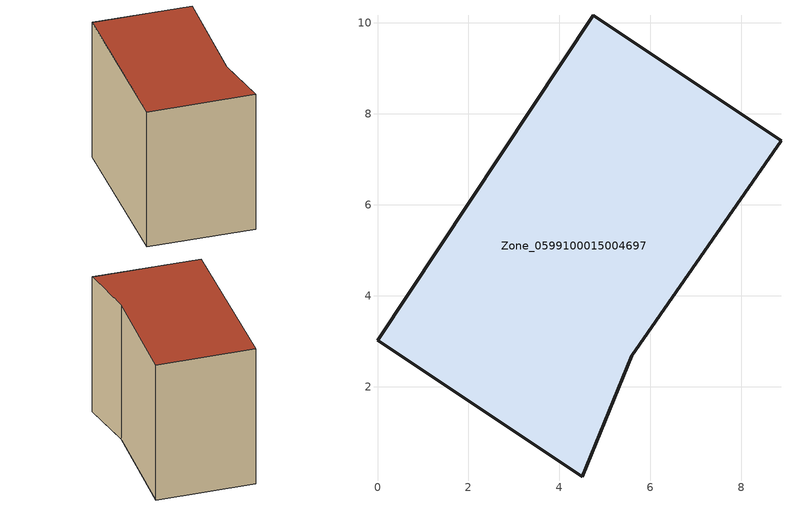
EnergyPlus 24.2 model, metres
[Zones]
Zone_0599100015004697
 floor ground (C_G): 0,3.02 4.74,10.16 8.87,7.41 5.6,2.68 4.5,0.02 z0.81
 wall outside (C_F): 4.74,10.16 0,3.02 4.5,0.02 5.6,2.68 8.87,7.41 4.74,10.16 z0.81:8.29
 roof outside (C_R): 4.5,0.02 5.6,2.68 8.87,7.41 4.74,10.16 0,3.02 z8.29
[BUILDING]
Pand.0599100015004697: North Axis=0; Terrain=City; Loads Convergence Tolerance Value=0.04; Temperature Convergence Tolerance Value=0.4; Solar Distribution=FullExterior; Maximum Number of Warmup Days=25; Minimum Number of Warmup Days=1
[Site:Location]
Rotterdam.The.Hague.AP_ZH_NLD Design_Conditions: Latitude=51.96; Longitude=4.45; Time Zone=1; Elevation=-4.5
[SITE:GROUNDTEMPERATURE:BUILDINGSURFACE]
18, 18, 18, 18, 18, 18, 18, 18, 18, 18, 18, 18
[MATERIAL] Thermal Absorptance=0.9; Solar Absorptance=0.7; Visible Absorptance=0.7
Name | Roughness | Thickness | Conductivity | Density | Specific Heat
G.TC.1975-1991 | MediumSmooth | 0.15 | 0.288461 | 540 | 1210
F.TC.1975-1991 | Rough | 0.3 | 0.230769 | 1920 | 840
R.TC.1975-1991 | MediumRough | 0.2 | 0.153846 | 1500 | 1000
[CONSTRUCTION]
C_G: G.TC.1975-1991
C_F: F.TC.1975-1991
C_R: R.TC.1975-1991
[ZONE]
Zone_0599100015004697: Type=1; Multiplier=1; Ceiling Height=Autocalculate; Volume=Autocalculate; Floor Area=autocalculate; Part of Total Floor Area=Yes
[ZONEINFILTRATION:DESIGNFLOWRATE]
Infil_Zone_0599100015004697: Zone or ZoneList or Space or SpaceList=Zone_0599100015004697; Schedule=AlwaysOn; Design Flow Rate Calculation Method=Flow/Area; Flow Rate per Floor Area=0.003; Constant Term Coefficient=1; Temperature Term Coefficient=0; Velocity Term Coefficient=0; Velocity Squared Term Coefficient=0
[HVACTEMPLATE:ZONE:IDEALLOADSAIRSYSTEM]
Zone_0599100015004697: Maximum Heating Supply Air Temperature=50; Minimum Cooling Supply Air Temperature=13; Maximum Heating Supply Air Humidity Ratio=0.0156; Minimum Cooling Supply Air Humidity Ratio=0.0077; Heating Limit=NoLimit; Cooling Limit=NoLimit; Dehumidification Control Type=ConstantSensibleHeatRatio; Cooling Sensible Heat Ratio=0.7; Dehumidification Setpoint=60; Humidification Control Type=None; Humidification Setpoint=30; Outdoor Air Method=None; Outdoor Air Flow Rate per Person=0.00944; Outdoor Air Flow Rate per Zone Floor Area=0; Outdoor Air Flow Rate per Zone=0; Demand Controlled Ventilation Type=None; Outdoor Air Economizer Type=NoEconomizer; Heat Recovery Type=None; Sensible Heat Recovery Effectiveness=0.7; Latent Heat Recovery Effectiveness=0.65
[ZONECONTROL:THERMOSTAT]
ThermostatControl_Zone_0599100015004697: Zone or ZoneList=Zone_0599100015004697; Control Type Schedule=DualSetpointControlType; Control 1=Thermostat_Zone_0599100015004697; Temperature Difference Between Cutout And Setpoint=0
[THERMOSTATSETPOINT:DUALSETPOINT]
Thermostat_Zone_0599100015004697: Heating Setpoint Temperature Schedule=HeatingSetpoint_Zone_0599100015004697; Cooling Setpoint Temperature Schedule=CoolingSetpoint_Zone_0599100015004697
[SCHEDULE:COMPACT]
HeatingSetpoint_Zone_0599100015004697: Through: 12/31, For: AllDays, Until: 24:00, 21
CoolingSetpoint_Zone_0599100015004697: Through: 12/31, For: AllDays, Until: 24:00, 24
DualSetpointControlType: Through: 12/31, For: AllDays, Until: 24:00, 4
AlwaysOn: Through: 12/31, For: AllDays, Until: 24:00, 1
